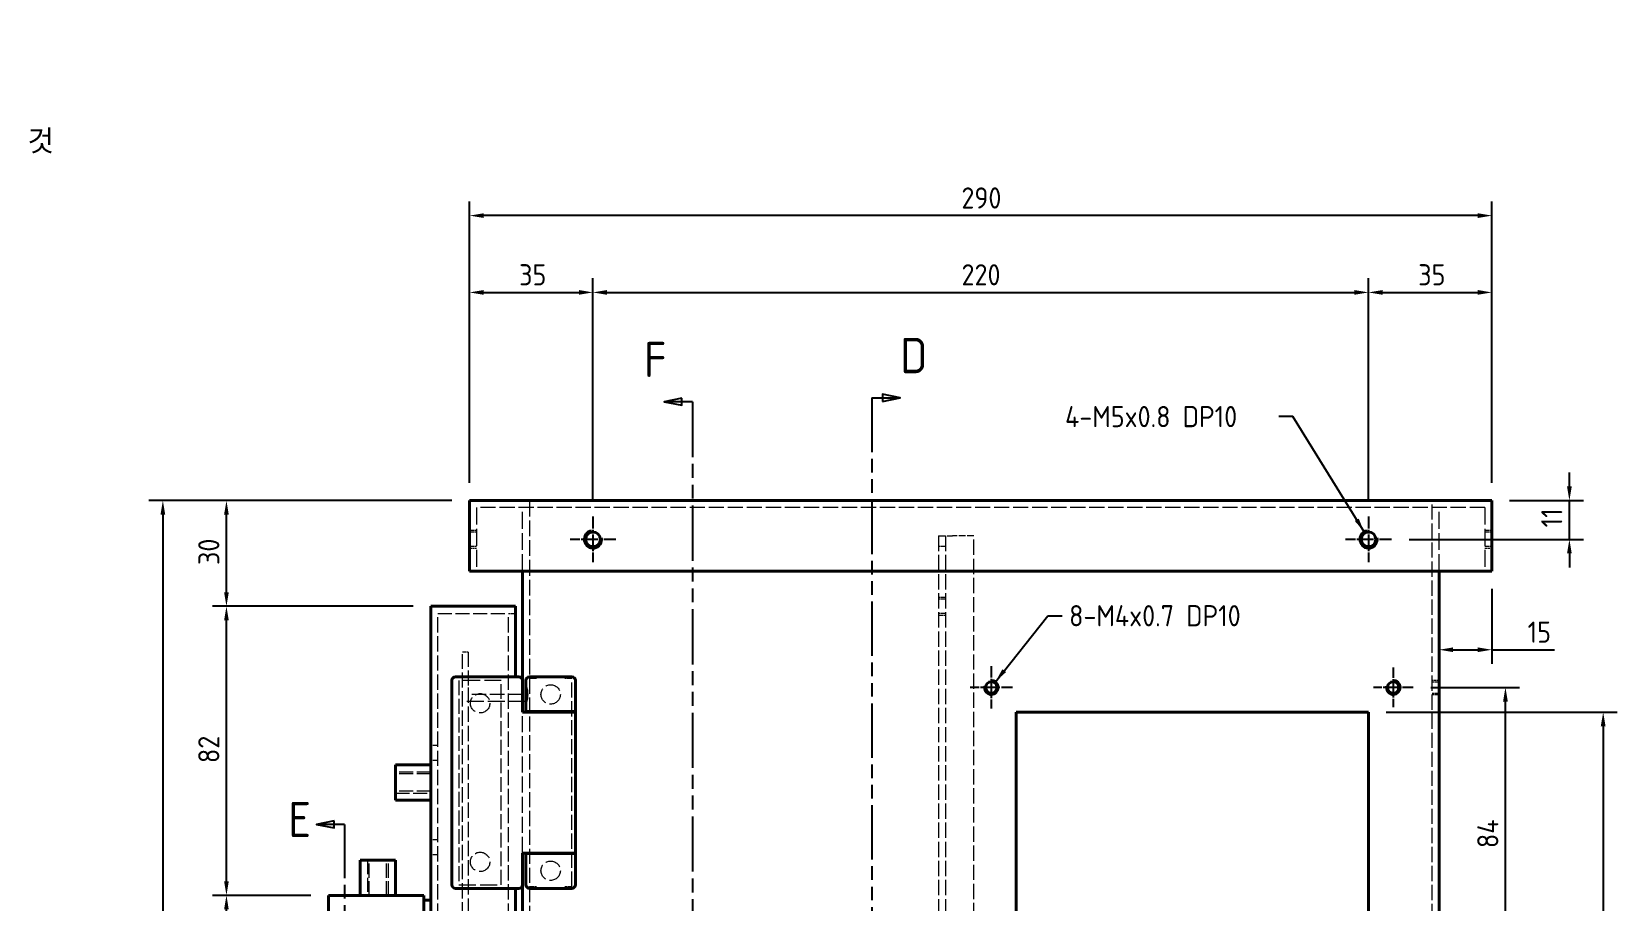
# Model space of a CAD drawing. Header units: millimetres. Extents: x 0 to 2378, y 0 to 1682.
# Drawn here: x 875.7 to 1325.5, y 415.4 to 662.1 of the extents above; entities that cross this region are included whole.
import ezdxf

# ---------------------------------------------------------------- set-up
doc = ezdxf.new("R2010")
doc.units = ezdxf.units.MM
doc.header["$LTSCALE"] = 2
for name, pattern in [('CHAIN', [0.3543, 0.2362, -0.0295, 0.0591, -0.0295]), ('DASHED', [0.2067, 0.1654, -0.0413]), ('DOUBLE_DASH_CHAIN', [1.2403, 0.6614, -0.0827, 0.1654, -0.0827, 0.1654, -0.0827])]:
    doc.linetypes.add(name, pattern=pattern)
for name, color, linetype, lineweight in [('가려진 것(ISO)', 2, 'DASHED', 18), ('가시적인 것(ISO)', 3, 'Continuous', 40), ('가시적인 좁은 것(ISO)', 3, 'Continuous', 35), ('기호(ISO)', 5, 'Continuous', 25), ('단면선(ISO)', 7, 'CHAIN', 25), ('중심 표식(ISO)', 1, 'Continuous', 25), ('치수(ISO)', 2, 'Continuous', 25)]:
    doc.layers.add(name, color=color, linetype=linetype, lineweight=lineweight)
doc.styles.add('부품번호텍스트_PSTEK_POSCO', font='isocp.shx')
doc.styles.add('치수 텍스트_PSTEK_POSCO', font='isocp.shx')
doc.dimstyles.new('치수_PSTEK_POSCO', dxfattribs={"dimscale": 2, "dimtxt": 3, "dimasz": 2, "dimexe": 2, "dimexo": 2.5, "dimgap": 1, "dimtad": 1, "dimrnd": 1e-08, "dimdsep": 46, "dimtxsty": '치수 텍스트_PSTEK_POSCO', "dimcen": 0.09, "dimdle": 10, "dimclrd": 7, "dimclre": 7, "dimclrt": 2, "dimadec": 1, "dimazin": 2, "dimtfac": 1, "dimtmove": 0, "dimatfit": 3, "dimfxl": 0, "dimtolj": 1, "dimlwd": -1, "dimlwe": -1, "dimarcsym": 0})
doc.dimstyles.new('치수_PSTEK_POSCO$7', dxfattribs={"dimscale": 2, "dimtxt": 3, "dimasz": 2, "dimexe": 2, "dimexo": 2.5, "dimgap": 1, "dimtad": 1, "dimrnd": 1e-08, "dimdsep": 46, "dimtxsty": '치수 텍스트_PSTEK_POSCO', "dimcen": 0.09, "dimdle": 10, "dimclrd": 7, "dimclre": 7, "dimclrt": 2, "dimadec": 1, "dimazin": 2, "dimtfac": 1, "dimtmove": 0, "dimatfit": 3, "dimfxl": 0, "dimtolj": 1, "dimlwd": -1, "dimlwe": -1, "dimarcsym": 0})

# ---------------------------------------------------------------- blocks, each defined once
blk = doc.blocks.new('2dTransSection3')
at = {"layer": '단면선(ISO)', "linetype": 'DOUBLE_DASH_CHAIN', "ltscale": 5.823417}
blk.add_line((557.01, 279.1), (557.01, 73.02), dxfattribs=at)
at = {"layer": '단면선(ISO)', "linetype": 'Continuous'}
for p, q in [((557.01, 279.1), (557.01, 275.25)), ((557.01, 279.1), (558.51, 279.1)), ((561.01, 279.1), (558.51, 279.6)), ((558.51, 279.6), (558.51, 278.6)), ((558.51, 279.1), (561.01, 279.1)), ((558.51, 278.6), (561.01, 279.1)), ((557.01, 76.86), (557.01, 73.02)), ((557.01, 73.02), (558.51, 73.02)), ((561.01, 73.02), (558.51, 73.52)), ((558.51, 73.52), (558.51, 72.52)), ((558.51, 73.02), (561.01, 73.02)), ((558.51, 72.52), (561.01, 73.02))]:
    blk.add_line(p, q, dxfattribs=at)
at = {"layer": '단면선(ISO)', "linetype": 'Continuous', "flags": 128}
for points in [[(558.51, 278.6), (561.01, 279.1), (558.51, 279.6), (558.51, 278.6)], [(558.51, 72.52), (561.01, 73.02), (558.51, 73.52), (558.51, 72.52)]]:
    blk.add_lwpolyline(points, dxfattribs=at)
at = {"layer": '단면선(ISO)'}
for points in [[(558.51, 278.6), (561.01, 279.1), (558.51, 279.6), (558.51, 278.6)], [(558.51, 72.52), (561.01, 73.02), (558.51, 73.52), (558.51, 72.52)]]:
    blk.add_solid(points, dxfattribs=at)
at = {"layer": '단면선(ISO)', "char_height": 5, "attachment_point": 7, "style": '부품번호텍스트_PSTEK_POSCO'}
for insert in [(561.03, 282.6), (561.03, 64.41)]:
    blk.add_mtext('D', dxfattribs=dict(at, insert=insert))
blk = doc.blocks.new('2dTransSection4')
at = {"layer": '단면선(ISO)', "linetype": 'Continuous'}
for p, q in [((480.73, 219.1), (478.23, 218.6)), ((480.73, 218.6), (478.23, 218.6)), ((478.23, 218.6), (480.73, 218.1)), ((480.73, 218.1), (480.73, 219.1)), ((482.23, 218.6), (480.73, 218.6)), ((482.23, 218.6), (482.23, 214.82)), ((482.23, 104.14), (482.23, 100.36)), ((480.73, 100.86), (478.23, 100.36)), ((480.73, 100.36), (478.23, 100.36)), ((478.23, 100.36), (480.73, 99.86)), ((480.73, 99.86), (480.73, 100.86)), ((482.23, 100.36), (480.73, 100.36))]:
    blk.add_line(p, q, dxfattribs=at)
at = {"layer": '단면선(ISO)', "linetype": 'DOUBLE_DASH_CHAIN', "ltscale": 5.768147}
blk.add_line((482.23, 218.6), (482.23, 100.36), dxfattribs=at)
at = {"layer": '단면선(ISO)', "linetype": 'Continuous', "flags": 128}
for points in [[(480.73, 219.1), (478.23, 218.6), (480.73, 218.1), (480.73, 219.1)], [(480.73, 100.86), (478.23, 100.36), (480.73, 99.86), (480.73, 100.86)]]:
    blk.add_lwpolyline(points, dxfattribs=at)
at = {"layer": '단면선(ISO)'}
for points in [[(480.73, 219.1), (478.23, 218.6), (480.73, 218.1), (480.73, 219.1)], [(480.73, 100.86), (478.23, 100.36), (480.73, 99.86), (480.73, 100.86)]]:
    blk.add_solid(points, dxfattribs=at)
at = {"layer": '단면선(ISO)', "char_height": 5, "attachment_point": 7, "style": '부품번호텍스트_PSTEK_POSCO'}
for insert in [(474.25, 216.78), (473.78, 97.4)]:
    blk.add_mtext('E', dxfattribs=dict(at, insert=insert))
blk = doc.blocks.new('2dTransSection5')
at = {"layer": '단면선(ISO)', "linetype": 'Continuous'}
for p, q in [((530.06, 279.04), (527.56, 278.54)), ((530.06, 278.04), (530.06, 279.04)), ((530.06, 278.54), (527.56, 278.54)), ((527.56, 278.54), (530.06, 278.04)), ((531.56, 278.54), (530.06, 278.54)), ((531.56, 278.54), (531.56, 274.57)), ((531.56, 80.1), (531.56, 76.12)), ((530.06, 76.62), (527.56, 76.12)), ((530.06, 75.62), (530.06, 76.62)), ((530.06, 76.12), (527.56, 76.12)), ((527.56, 76.12), (530.06, 75.62)), ((531.56, 76.12), (530.06, 76.12))]:
    blk.add_line(p, q, dxfattribs=at)
at = {"layer": '단면선(ISO)', "linetype": 'DOUBLE_DASH_CHAIN', "ltscale": 5.925975}
blk.add_line((531.56, 278.54), (531.56, 76.12), dxfattribs=at)
at = {"layer": '단면선(ISO)', "linetype": 'Continuous', "flags": 128}
for points in [[(530.06, 279.04), (527.56, 278.54), (530.06, 278.04), (530.06, 279.04)], [(530.06, 76.62), (527.56, 76.12), (530.06, 75.62), (530.06, 76.62)]]:
    blk.add_lwpolyline(points, dxfattribs=at)
at = {"layer": '단면선(ISO)'}
for points in [[(530.06, 279.04), (527.56, 278.54), (530.06, 278.04), (530.06, 279.04)], [(530.06, 76.62), (527.56, 76.12), (530.06, 75.62), (530.06, 76.62)]]:
    blk.add_solid(points, dxfattribs=at)
at = {"layer": '단면선(ISO)', "char_height": 5, "attachment_point": 7, "style": '부품번호텍스트_PSTEK_POSCO'}
for insert in [(524.69, 282.04), (524.69, 67.56)]:
    blk.add_mtext('F', dxfattribs=dict(at, insert=insert))
blk = doc.blocks.new('*D75')
at = {"layer": 'Defpoints', "color": 0, "transparency": 16777216}
for p in [(930.95, 417.06), (959.91, 417.06), (959.91, 219.06)]:
    blk.add_point(p, dxfattribs=at)
at = {"layer": '치수(ISO)', "color": 7, "transparency": 16777216}
for p, q in [((954.91, 417.06), (926.95, 417.06)), ((930.95, 223.06), (930.95, 413.06)), ((954.91, 219.06), (926.95, 219.06))]:
    blk.add_line(p, q, dxfattribs=at)
for points in [[(930.28, 413.06), (931.61, 413.06), (930.95, 417.06)], [(930.28, 223.06), (931.61, 223.06), (930.95, 219.06)]]:
    blk.add_solid(points, dxfattribs=at)
at = {"layer": '치수(ISO)', "color": 2, "transparency": 16777216, "insert": (925.95, 313.27), "char_height": 6, "attachment_point": 4, "rotation": 90, "style": '치수 텍스트_PSTEK_POSCO'}
blk.add_mtext('\\A1;198', dxfattribs=at)
blk = doc.blocks.new('*D76')
at = {"layer": 'Defpoints', "color": 0, "transparency": 16777216}
for p in [(930.95, 499.06), (988.91, 499.06), (959.91, 417.06)]:
    blk.add_point(p, dxfattribs=at)
at = {"layer": '치수(ISO)', "color": 7, "transparency": 16777216}
for p, q in [((983.91, 499.06), (926.95, 499.06)), ((930.95, 421.06), (930.95, 495.06)), ((954.91, 417.06), (926.95, 417.06))]:
    blk.add_line(p, q, dxfattribs=at)
for points in [[(930.28, 495.06), (931.61, 495.06), (930.95, 499.06)], [(930.28, 421.06), (931.61, 421.06), (930.95, 417.06)]]:
    blk.add_solid(points, dxfattribs=at)
at = {"layer": '치수(ISO)', "color": 2, "transparency": 16777216, "insert": (925.95, 454.6), "char_height": 6, "attachment_point": 4, "rotation": 90, "style": '치수 텍스트_PSTEK_POSCO'}
blk.add_mtext('\\A1;82', dxfattribs=at)
blk = doc.blocks.new('*D77')
at = {"layer": 'Defpoints', "color": 0, "transparency": 16777216}
for p in [(930.95, 529.06), (999.91, 529.06), (988.91, 499.06)]:
    blk.add_point(p, dxfattribs=at)
at = {"layer": '치수(ISO)', "color": 7, "transparency": 16777216}
for p, q in [((994.91, 529.06), (926.95, 529.06)), ((930.95, 503.06), (930.95, 525.06)), ((983.91, 499.06), (926.95, 499.06))]:
    blk.add_line(p, q, dxfattribs=at)
for points in [[(930.28, 525.06), (931.61, 525.06), (930.95, 529.06)], [(930.28, 503.06), (931.61, 503.06), (930.95, 499.06)]]:
    blk.add_solid(points, dxfattribs=at)
at = {"layer": '치수(ISO)', "color": 2, "transparency": 16777216, "insert": (925.95, 510.78), "char_height": 6, "attachment_point": 4, "rotation": 90, "style": '치수 텍스트_PSTEK_POSCO'}
blk.add_mtext('\\A1;30', dxfattribs=at)
blk = doc.blocks.new('*D142')
at = {"layer": 'Defpoints', "color": 0, "transparency": 16777216}
for p in [(1034.91, 588.11), (999.91, 529.06), (1034.91, 524.56)]:
    blk.add_point(p, dxfattribs=at)
at = {"layer": '치수(ISO)', "color": 7, "transparency": 16777216}
for p, q in [((999.91, 534.06), (999.91, 592.11)), ((1034.91, 529.56), (1034.91, 592.11)), ((1003.91, 588.11), (1030.91, 588.11))]:
    blk.add_line(p, q, dxfattribs=at)
for points in [[(1003.91, 588.78), (1003.91, 587.44), (999.91, 588.11)], [(1030.91, 588.78), (1030.91, 587.44), (1034.91, 588.11)]]:
    blk.add_solid(points, dxfattribs=at)
at = {"layer": '치수(ISO)', "color": 2, "transparency": 16777216, "insert": (1013.97, 593.11), "char_height": 6, "attachment_point": 4, "style": '치수 텍스트_PSTEK_POSCO'}
blk.add_mtext('\\A1;35', dxfattribs=at)
blk = doc.blocks.new('*D143')
at = {"layer": 'Defpoints', "color": 0, "transparency": 16777216}
for p in [(1254.91, 588.11), (1034.91, 524.56), (1254.91, 524.56)]:
    blk.add_point(p, dxfattribs=at)
at = {"layer": '치수(ISO)', "color": 7, "transparency": 16777216}
for p, q in [((1034.91, 529.56), (1034.91, 592.11)), ((1254.91, 529.56), (1254.91, 592.11)), ((1038.91, 588.11), (1250.91, 588.11))]:
    blk.add_line(p, q, dxfattribs=at)
for points in [[(1038.91, 588.78), (1038.91, 587.44), (1034.91, 588.11)], [(1250.91, 588.78), (1250.91, 587.44), (1254.91, 588.11)]]:
    blk.add_solid(points, dxfattribs=at)
at = {"layer": '치수(ISO)', "color": 2, "transparency": 16777216, "insert": (1139.46, 593.11), "char_height": 6, "attachment_point": 4, "style": '치수 텍스트_PSTEK_POSCO'}
blk.add_mtext('\\A1;220', dxfattribs=at)
blk = doc.blocks.new('*D144')
at = {"layer": 'Defpoints', "color": 0, "transparency": 16777216}
for p in [(1289.91, 588.11), (1289.91, 529.06), (1254.91, 524.56)]:
    blk.add_point(p, dxfattribs=at)
at = {"layer": '치수(ISO)', "color": 7, "transparency": 16777216}
for p, q in [((1254.91, 529.56), (1254.91, 592.11)), ((1289.91, 534.06), (1289.91, 592.11)), ((1258.91, 588.11), (1285.91, 588.11))]:
    blk.add_line(p, q, dxfattribs=at)
for points in [[(1258.91, 588.78), (1258.91, 587.44), (1254.91, 588.11)], [(1285.91, 588.78), (1285.91, 587.44), (1289.91, 588.11)]]:
    blk.add_solid(points, dxfattribs=at)
at = {"layer": '치수(ISO)', "color": 2, "transparency": 16777216, "insert": (1269.01, 593.11), "char_height": 6, "attachment_point": 4, "style": '치수 텍스트_PSTEK_POSCO'}
blk.add_mtext('\\A1;35', dxfattribs=at)
blk = doc.blocks.new('*D145')
at = {"layer": 'Defpoints', "color": 0, "transparency": 16777216}
for p in [(1289.91, 529.06), (1311.88, 529.06), (1261.41, 518.06)]:
    blk.add_point(p, dxfattribs=at)
at = {"layer": '치수(ISO)', "color": 7, "transparency": 16777216}
for p, q in [((1311.88, 533.06), (1311.88, 537.06)), ((1294.91, 529.06), (1315.88, 529.06)), ((1311.88, 518.06), (1311.88, 529.06)), ((1266.41, 518.06), (1315.88, 518.06)), ((1311.88, 514.06), (1311.88, 510.06))]:
    blk.add_line(p, q, dxfattribs=at)
for points in [[(1311.21, 533.06), (1312.55, 533.06), (1311.88, 529.06)], [(1311.21, 514.06), (1312.55, 514.06), (1311.88, 518.06)]]:
    blk.add_solid(points, dxfattribs=at)
at = {"layer": '치수(ISO)', "color": 2, "transparency": 16777216, "insert": (1306.88, 521.46), "char_height": 6, "attachment_point": 4, "rotation": 90, "style": '치수 텍스트_PSTEK_POSCO'}
blk.add_mtext('\\A1;11', dxfattribs=at)
blk = doc.blocks.new('*D155')
at = {"layer": 'Defpoints', "color": 0, "transparency": 16777216}
for p in [(999.91, 529.06), (912.91, 176.06), (982.21, 176.06)]:
    blk.add_point(p, dxfattribs=at)
at = {"layer": '치수(ISO)', "color": 7, "transparency": 16777216}
for p, q in [((994.91, 529.06), (908.91, 529.06)), ((912.91, 525.06), (912.91, 180.06)), ((977.21, 176.06), (908.91, 176.06))]:
    blk.add_line(p, q, dxfattribs=at)
for points in [[(912.24, 525.06), (913.58, 525.06), (912.91, 529.06)], [(912.24, 180.06), (913.58, 180.06), (912.91, 176.06)]]:
    blk.add_solid(points, dxfattribs=at)
at = {"layer": '치수(ISO)', "color": 2, "transparency": 16777216, "insert": (907.91, 347.03), "char_height": 6, "attachment_point": 4, "rotation": 90, "style": '치수 텍스트_PSTEK_POSCO'}
blk.add_mtext('\\A1;353', dxfattribs=at)
blk = doc.blocks.new('*D156')
at = {"layer": 'Defpoints', "color": 0, "transparency": 16777216}
for p in [(999.91, 609.9), (999.91, 529.06), (1289.91, 529.06)]:
    blk.add_point(p, dxfattribs=at)
at = {"layer": '치수(ISO)', "color": 7, "transparency": 16777216}
for p, q in [((999.91, 534.06), (999.91, 613.9)), ((1289.91, 534.06), (1289.91, 613.9)), ((1285.91, 609.9), (1003.91, 609.9))]:
    blk.add_line(p, q, dxfattribs=at)
for points in [[(1003.91, 610.56), (1003.91, 609.23), (999.91, 609.9)], [(1285.91, 610.56), (1285.91, 609.23), (1289.91, 609.9)]]:
    blk.add_solid(points, dxfattribs=at)
at = {"layer": '치수(ISO)', "color": 2, "transparency": 16777216, "insert": (1139.43, 614.9), "char_height": 6, "attachment_point": 4, "style": '치수 텍스트_PSTEK_POSCO'}
blk.add_mtext('\\A1;290', dxfattribs=at)
blk = doc.blocks.new('*D162')
at = {"layer": 'Defpoints', "color": 0, "transparency": 16777216}
for p in [(1289.91, 509.06), (1274.91, 486.74), (1289.91, 486.74)]:
    blk.add_point(p, dxfattribs=at)
at = {"layer": '치수(ISO)', "color": 7, "transparency": 16777216}
for p, q in [((1289.91, 504.06), (1289.91, 482.74)), ((1278.91, 486.74), (1285.91, 486.74)), ((1289.91, 486.74), (1307.69, 486.74))]:
    blk.add_line(p, q, dxfattribs=at)
for points in [[(1278.91, 487.41), (1278.91, 486.08), (1274.91, 486.74)], [(1285.91, 487.41), (1285.91, 486.08), (1289.91, 486.74)]]:
    blk.add_solid(points, dxfattribs=at)
at = {"layer": '치수(ISO)', "color": 2, "transparency": 16777216, "insert": (1300.04, 491.74), "char_height": 6, "attachment_point": 4, "style": '치수 텍스트_PSTEK_POSCO'}
blk.add_mtext('\\A1;15', dxfattribs=at)
blk = doc.blocks.new('*D171')
at = {"layer": 'Defpoints', "color": 0, "transparency": 16777216}
for p in [(1267.54, 476.06), (1293.74, 476.06), (1267.54, 392.06)]:
    blk.add_point(p, dxfattribs=at)
at = {"layer": '치수(ISO)', "color": 7, "transparency": 16777216}
for p, q in [((1272.54, 476.06), (1297.74, 476.06)), ((1293.74, 396.06), (1293.74, 472.06)), ((1272.54, 392.06), (1297.74, 392.06))]:
    blk.add_line(p, q, dxfattribs=at)
for points in [[(1293.08, 472.06), (1294.41, 472.06), (1293.74, 476.06)], [(1293.08, 396.06), (1294.41, 396.06), (1293.74, 392.06)]]:
    blk.add_solid(points, dxfattribs=at)
at = {"layer": '치수(ISO)', "color": 2, "transparency": 16777216, "insert": (1288.74, 430.48), "char_height": 6, "attachment_point": 4, "rotation": 90, "style": '치수 텍스트_PSTEK_POSCO'}
blk.add_mtext('\\A1;84', dxfattribs=at)
blk = doc.blocks.new('*D173')
at = {"layer": 'Defpoints', "color": 0, "transparency": 16777216}
for p in [(1254.91, 469.06), (1254.91, 231.06), (1321.47, 231.06)]:
    blk.add_point(p, dxfattribs=at)
at = {"layer": '치수(ISO)', "color": 7, "transparency": 16777216}
for p, q in [((1259.91, 469.06), (1325.47, 469.06)), ((1321.47, 465.06), (1321.47, 235.06)), ((1259.91, 231.06), (1325.47, 231.06))]:
    blk.add_line(p, q, dxfattribs=at)
for points in [[(1320.8, 465.06), (1322.14, 465.06), (1321.47, 469.06)], [(1320.8, 235.06), (1322.14, 235.06), (1321.47, 231.06)]]:
    blk.add_solid(points, dxfattribs=at)
at = {"layer": '치수(ISO)', "color": 2, "transparency": 16777216, "insert": (1316.47, 344.58), "char_height": 6, "attachment_point": 4, "rotation": 90, "style": '치수 텍스트_PSTEK_POSCO'}
blk.add_mtext('\\A1;238', dxfattribs=at)

msp = doc.modelspace()

# ---------------------------------------------------------------- linework, layer by layer
at = {"layer": '가려진 것(ISO)', "ltscale": 13.053281}
msp.add_line((1287.9148, 527.0589), (1001.9148, 527.0589), dxfattribs=at)
at = {"layer": '가려진 것(ISO)', "ltscale": 14.513788}
for p, q in [((1001.9148, 527.0589), (1001.9148, 509.0589)), ((1014.9148, 509.0589), (1014.9148, 527.0589)), ((1274.9148, 509.0589), (1274.9148, 527.0589)), ((1287.9148, 527.0589), (1287.9148, 509.0589)), ((1008.9148, 478.0589), (996.9148, 478.0589)), ((1015.9148, 472.0589), (997.9148, 472.0589)), ((996.9148, 420.0589), (1008.9148, 420.0589))]:
    msp.add_line(p, q, dxfattribs=at)
at = {"layer": '가려진 것(ISO)', "ltscale": 13.57308}
msp.add_line((1016.9148, 529.0589), (1016.9148, 478.5589), dxfattribs=at)
at = {"layer": '가려진 것(ISO)', "ltscale": 13.05473}
msp.add_line((1272.9148, 189.0589), (1272.9148, 529.0589), dxfattribs=at)
at = {"layer": '가려진 것(ISO)', "ltscale": 1.904597}
for p, q in [((1001.9148, 520.5589), (999.9148, 520.5589)), ((1001.9148, 520.1259), (999.9148, 520.1259)), ((1289.9148, 520.5589), (1287.9148, 520.5589)), ((1289.9148, 520.1259), (1287.9148, 520.1259)), ((1001.9148, 515.9919), (999.9148, 515.9919)), ((999.9148, 515.5589), (1001.9148, 515.5589)), ((1134.9148, 516.0589), (1132.9148, 516.0589)), ((1289.9148, 515.9919), (1287.9148, 515.9919)), ((1287.9148, 515.5589), (1289.9148, 515.5589)), ((1134.9148, 501.5589), (1132.9148, 501.5589)), ((1134.9148, 501.1259), (1132.9148, 501.1259)), ((1010.9148, 497.0589), (1012.9148, 497.0589)), ((1134.9148, 496.9919), (1132.9148, 496.9919)), ((1132.9148, 496.5589), (1134.9148, 496.5589)), ((1018.9148, 478.5589), (1016.9148, 478.5589)), ((1028.9148, 478.5589), (1026.9148, 478.5589)), ((1274.9148, 478.0589), (1272.9148, 478.0589)), ((1272.9148, 477.6799), (1274.9148, 477.6799)), ((1272.9148, 474.4379), (1274.9148, 474.4379)), ((1272.9148, 474.0589), (1274.9148, 474.0589)), ((1274.9148, 469.0589), (1272.9148, 469.0589)), ((990.9148, 459.5589), (988.9148, 459.5589)), ((990.9148, 455.3089), (988.9148, 455.3089)), ((990.9148, 432.8089), (988.9148, 432.8089)), ((990.9148, 428.5589), (988.9148, 428.5589)), ((1016.9148, 419.5589), (1018.9148, 419.5589)), ((1026.9148, 419.5589), (1028.9148, 419.5589))]:
    msp.add_line(p, q, dxfattribs=at)
at = {"layer": '가려진 것(ISO)', "ltscale": 13.119808}
for p, q in [((1132.9148, 519.0589), (1132.9148, 199.0589)), ((1134.9148, 519.0589), (1134.9148, 199.0589)), ((1142.9148, 199.0589), (1142.9148, 519.0589))]:
    msp.add_line(p, q, dxfattribs=at)
at = {"layer": '가려진 것(ISO)', "ltscale": 5.983681}
msp.add_line((1132.9148, 519.0589), (1136.9148, 519.0589), dxfattribs=at)
at = {"layer": '가려진 것(ISO)', "ltscale": 5.71399}
msp.add_line((1142.9148, 519.0589), (1136.9148, 519.0589), dxfattribs=at)
at = {"layer": '가려진 것(ISO)', "ltscale": 12.094824}
for p, q in [((990.9148, 497.0589), (1010.9148, 497.0589)), ((988.9148, 452.0589), (978.9148, 452.0589)), ((988.9148, 451.5174), (978.9148, 451.5174)), ((988.9148, 446.6004), (978.9148, 446.6004)), ((978.9148, 446.0589), (988.9148, 446.0589)), ((970.9148, 427.0589), (970.9148, 417.0589)), ((971.4563, 417.0589), (971.4563, 427.0589)), ((976.3733, 417.0589), (976.3733, 427.0589)), ((976.9148, 417.0589), (976.9148, 427.0589))]:
    msp.add_line(p, q, dxfattribs=at)
at = {"layer": '가려진 것(ISO)', "ltscale": 13.090868}
for p, q in [((990.9148, 221.0589), (990.9148, 497.0589)), ((1010.9148, 221.0589), (1010.9148, 497.0589))]:
    msp.add_line(p, q, dxfattribs=at)
at = {"layer": '가려진 것(ISO)', "ltscale": 1.523657}
msp.add_line((999.5148, 486.0589), (997.9148, 486.0589), dxfattribs=at)
at = {"layer": '가려진 것(ISO)', "ltscale": 12.665669}
for p, q in [((997.9148, 476.0589), (997.9148, 486.0589)), ((999.5148, 486.0589), (999.5148, 476.0589))]:
    msp.add_line(p, q, dxfattribs=at)
at = {"layer": '가려진 것(ISO)', "ltscale": 12.754541}
for p, q in [((996.9148, 478.0589), (996.9148, 420.0589)), ((1008.9148, 420.0589), (1008.9148, 478.0589))]:
    msp.add_line(p, q, dxfattribs=at)
at = {"layer": '가려진 것(ISO)', "ltscale": 12.974447}
for p, q in [((1016.9148, 478.5589), (1016.9148, 419.5589)), ((1028.9148, 419.5589), (1028.9148, 478.5589))]:
    msp.add_line(p, q, dxfattribs=at)
at = {"layer": '가려진 것(ISO)', "ltscale": 13.163669}
for p, q in [((997.9148, 242.0589), (997.9148, 476.0589)), ((999.5148, 476.0589), (999.5148, 242.0589))]:
    msp.add_line(p, q, dxfattribs=at)
at = {"layer": '가려진 것(ISO)', "ltscale": 12.417352}
msp.add_line((1014.9148, 474.0589), (999.5148, 474.0589), dxfattribs=at)
at = {"layer": '가려진 것(ISO)', "ltscale": 13.822656}
msp.add_line((1014.9148, 429.0589), (1014.9148, 469.0589), dxfattribs=at)
at = {"layer": '가려진 것(ISO)', "ltscale": 13.304306}
msp.add_line((1016.9148, 419.5589), (1016.9148, 298.5589), dxfattribs=at)
at = {"layer": '가려진 것(ISO)', "ltscale": 13.932237}
for centre in [(1022.9148, 474.0589), (1002.9148, 471.5589), (1002.9148, 426.5589), (1022.9148, 424.0589)]:
    msp.add_circle(centre, 2.75, dxfattribs=at)
at = {"layer": '가시적인 것(ISO)'}
for p, q in [((1289.9148, 529.0589), (999.9148, 529.0589)), ((999.9148, 529.0589), (999.9148, 509.0589)), ((1289.9148, 529.0589), (1289.9148, 509.0589)), ((1289.9148, 509.0589), (999.9148, 509.0589)), ((1014.9148, 478.0589), (1014.9148, 509.0589)), ((1274.9148, 191.0589), (1274.9148, 509.0589)), ((988.9148, 219.0589), (988.9148, 499.0589)), ((988.9148, 499.0589), (1012.9148, 499.0589)), ((1012.9148, 479.0589), (1012.9148, 499.0589)), ((994.9148, 478.0589), (994.9148, 420.0589)), ((995.9148, 479.0589), (1001.9148, 479.0589)), ((1013.9148, 479.0589), (1001.9148, 479.0589)), ((1014.9148, 469.0589), (1014.9148, 478.0589)), ((1015.9148, 476.0589), (1015.9148, 478.0589)), ((1029.9148, 478.0589), (1029.9148, 469.2089)), ((1015.9148, 472.0589), (1015.9148, 476.0589)), ((1022.9148, 469.0589), (1014.9148, 469.0589)), ((1015.9148, 469.2089), (1015.9148, 472.0589)), ((1029.9148, 469.2089), (1015.9148, 469.2089)), ((1015.9148, 469.0589), (1015.9148, 469.2089)), ((1022.9148, 469.0589), (1029.9148, 469.0589)), ((1029.9148, 469.2089), (1029.9148, 469.0589)), ((1029.9148, 469.0589), (1029.9148, 429.0589)), ((1154.9148, 469.0589), (1254.9148, 469.0589)), ((1154.9148, 231.0589), (1154.9148, 469.0589)), ((1254.9148, 469.0589), (1254.9148, 231.0589)), ((978.9148, 454.0589), (978.9148, 444.0589)), ((988.9148, 454.0589), (978.9148, 454.0589)), ((988.9148, 444.0589), (978.9148, 444.0589)), ((1014.9148, 420.0589), (1014.9148, 429.0589)), ((1014.9148, 429.0589), (1022.9148, 429.0589)), ((1015.9148, 428.9089), (1015.9148, 429.0589)), ((1015.9148, 428.9089), (1029.9148, 428.9089)), ((1015.9148, 420.0589), (1015.9148, 428.9089)), ((1029.9148, 429.0589), (1022.9148, 429.0589)), ((1029.9148, 429.0589), (1029.9148, 428.9089)), ((1029.9148, 428.9089), (1029.9148, 420.0589)), ((978.9148, 427.0589), (968.9148, 427.0589)), ((968.9148, 417.0589), (968.9148, 427.0589)), ((978.9148, 417.0589), (978.9148, 427.0589)), ((1001.9148, 419.0589), (995.9148, 419.0589)), ((1001.9148, 419.0589), (1013.9148, 419.0589)), ((1012.9148, 299.0589), (1012.9148, 419.0589)), ((1014.9148, 298.0589), (1014.9148, 420.0589)), ((986.9148, 417.0589), (959.9148, 417.0589)), ((959.9148, 219.0589), (959.9148, 417.0589)), ((986.9148, 401.0589), (986.9148, 417.0589)), ((986.9148, 415.7099), (988.9148, 415.7099))]:
    msp.add_line(p, q, dxfattribs=at)
for centre, radius in [((1034.9148, 518.0589), 2.067), ((1254.9148, 518.0589), 2.067), ((1147.9148, 476.0589), 1.621), ((1261.9148, 476.0589), 1.621)]:
    msp.add_circle(centre, radius, dxfattribs=at)
for centre, start, end in [((995.9148, 478.0589), 90, 180), ((1013.9148, 478.0589), 0, 90), ((1016.9148, 478.0589), 90, 180), ((1028.9148, 478.0589), 0, 90), ((995.9148, 420.0589), 180, 270), ((1013.9148, 420.0589), 270, 0), ((1016.9148, 420.0589), 180, 270), ((1028.9148, 420.0589), 270, 0)]:
    msp.add_arc(centre, 1, start, end, dxfattribs=at)
for points, knots in [([(1016.9148, 479.0589), (1016.9265, 479.0589), (1016.9442, 479.0589), (1017.0028, 479.0589), (1017.0067, 479.0589), (1017.0105, 479.0589), (1017.0149, 479.0589), (1017.0768, 479.0589), (1017.1665, 479.0589), (1017.284, 479.0589), (1017.3008, 479.0589), (1017.3174, 479.0589), (1017.336, 479.0589), (1017.4479, 479.0589), (1017.5802, 479.0589), (1017.7331, 479.0589), (1017.784, 479.0589), (1017.8362, 479.0589), (1017.8928, 479.0589), (1018.1192, 479.0589), (1018.3795, 479.0589), (1018.6721, 479.0589), (1018.9282, 479.0589), (1019.205, 479.0589), (1019.5027, 479.0589), (1019.5452, 479.0589), (1019.5891, 479.0589), (1019.6315, 479.0589), (1019.9282, 479.0589), (1020.2396, 479.0589), (1020.5656, 479.0589), (1020.6121, 479.0589), (1020.661, 479.0589), (1020.7062, 479.0589), (1021.0451, 479.0589), (1021.3935, 479.0589), (1021.7513, 479.0589), (1021.7751, 479.0589), (1021.8004, 479.0589), (1021.823, 479.0589), (1022.1835, 479.0589), (1022.5481, 479.0589), (1022.9148, 479.0589), (1023.2585, 479.0589), (1023.5998, 479.0589), (1023.9388, 479.0589), (1023.9614, 479.0589), (1023.9826, 479.0589), (1024.0065, 479.0589), (1024.3411, 479.0589), (1024.6679, 479.0589), (1024.987, 479.0589), (1025.0326, 479.0589), (1025.0762, 479.0589), (1025.1233, 479.0589), (1025.4059, 479.0589), (1025.678, 479.0589), (1025.9397, 479.0589), (1026.027, 479.0589), (1026.1114, 479.0589), (1026.198, 479.0589), (1026.5444, 479.0589), (1026.8648, 479.0589), (1027.1574, 479.0589), (1027.4135, 479.0589), (1027.6444, 479.0589), (1027.8501, 479.0589), (1027.8795, 479.0589), (1027.909, 479.0589), (1027.9367, 479.0589), (1028.1308, 479.0589), (1028.2971, 479.0589), (1028.4358, 479.0589), (1028.4556, 479.0589), (1028.4756, 479.0589), (1028.4935, 479.0589), (1028.6277, 479.0589), (1028.7302, 479.0589), (1028.8009, 479.0589), (1028.8056, 479.0589), (1028.8104, 479.0589), (1028.8146, 479.0589), (1028.8813, 479.0589), (1028.9014, 479.0589), (1028.9148, 479.0589)], [0, 0, 0, 0, 0.05859375, 0.05859375, 0.05859375, 0.0625, 0.0625, 0.0625, 0.1171875, 0.1171875, 0.1171875, 0.125, 0.125, 0.125, 0.171875, 0.171875, 0.171875, 0.1875, 0.1875, 0.1875, 0.25, 0.25, 0.25, 0.3046875, 0.3046875, 0.3046875, 0.3125, 0.3125, 0.3125, 0.3671875, 0.3671875, 0.3671875, 0.375, 0.375, 0.375, 0.43359375, 0.43359375, 0.43359375, 0.4375, 0.4375, 0.4375, 0.5, 0.5, 0.5, 0.55859375, 0.55859375, 0.55859375, 0.5625, 0.5625, 0.5625, 0.6171875, 0.6171875, 0.6171875, 0.625, 0.625, 0.625, 0.671875, 0.671875, 0.671875, 0.6875, 0.6875, 0.6875, 0.75, 0.75, 0.75, 0.8046875, 0.8046875, 0.8046875, 0.8125, 0.8125, 0.8125, 0.8671875, 0.8671875, 0.8671875, 0.875, 0.875, 0.875, 0.93359375, 0.93359375, 0.93359375, 0.9375, 0.9375, 0.9375, 1, 1, 1, 1]), ([(1015.9148, 476.0589), (1015.9208, 476.0386), (1015.9298, 476.0082), (1015.9841, 475.8036), (1016.0226, 475.6499), (1016.0956, 475.2964), (1016.1348, 475.0724), (1016.1908, 474.5801), (1016.2066, 474.3116), (1016.2066, 473.8063), (1016.1908, 473.5378), (1016.1348, 473.0455), (1016.0956, 472.8215), (1016.0226, 472.468), (1015.9841, 472.3143), (1015.9298, 472.1097), (1015.9208, 472.0792), (1015.9148, 472.0589)], [-0.909540528, -0.909540528, -0.909540528, -0.909540528, -0.833754696, -0.833754696, -0.757968865, -0.757968865, -0.682164608, -0.682164608, -0.606360352, -0.606360352, -0.530556096, -0.530556096, -0.454751839, -0.454751839, -0.378966008, -0.378966008, -0.303180176, -0.303180176, -0.303180176, -0.303180176]), ([(1022.9148, 419.0589), (1022.571, 419.0589), (1022.2297, 419.0589), (1021.8907, 419.0589), (1021.8681, 419.0589), (1021.8469, 419.0589), (1021.823, 419.0589), (1021.4884, 419.0589), (1021.1616, 419.0589), (1020.8425, 419.0589), (1020.7969, 419.0589), (1020.7533, 419.0589), (1020.7062, 419.0589), (1020.4236, 419.0589), (1020.1515, 419.0589), (1019.8898, 419.0589), (1019.8025, 419.0589), (1019.7181, 419.0589), (1019.6315, 419.0589), (1019.2851, 419.0589), (1018.9648, 419.0589), (1018.6721, 419.0589), (1018.416, 419.0589), (1018.1851, 419.0589), (1017.9794, 419.0589), (1017.95, 419.0589), (1017.9205, 419.0589), (1017.8928, 419.0589), (1017.6988, 419.0589), (1017.5324, 419.0589), (1017.3938, 419.0589), (1017.3739, 419.0589), (1017.3539, 419.0589), (1017.336, 419.0589), (1017.2018, 419.0589), (1017.0994, 419.0589), (1017.0286, 419.0589), (1017.0239, 419.0589), (1017.0191, 419.0589), (1017.0149, 419.0589), (1016.9482, 419.0589), (1016.9281, 419.0589), (1016.9148, 419.0589)], [0.5, 0.5, 0.5, 0.5, 0.55859375, 0.55859375, 0.55859375, 0.5625, 0.5625, 0.5625, 0.6171875, 0.6171875, 0.6171875, 0.625, 0.625, 0.625, 0.671875, 0.671875, 0.671875, 0.6875, 0.6875, 0.6875, 0.75, 0.75, 0.75, 0.8046875, 0.8046875, 0.8046875, 0.8125, 0.8125, 0.8125, 0.8671875, 0.8671875, 0.8671875, 0.875, 0.875, 0.875, 0.93359375, 0.93359375, 0.93359375, 0.9375, 0.9375, 0.9375, 1, 1, 1, 1]), ([(1028.9148, 419.0589), (1028.903, 419.0589), (1028.8853, 419.0589), (1028.8267, 419.0589), (1028.8228, 419.0589), (1028.819, 419.0589), (1028.8146, 419.0589), (1028.7527, 419.0589), (1028.663, 419.0589), (1028.5455, 419.0589), (1028.5288, 419.0589), (1028.5121, 419.0589), (1028.4935, 419.0589), (1028.3817, 419.0589), (1028.2493, 419.0589), (1028.0964, 419.0589), (1028.0455, 419.0589), (1027.9933, 419.0589), (1027.9367, 419.0589), (1027.7103, 419.0589), (1027.45, 419.0589), (1027.1574, 419.0589), (1026.9014, 419.0589), (1026.6245, 419.0589), (1026.3269, 419.0589), (1026.2843, 419.0589), (1026.2404, 419.0589), (1026.198, 419.0589), (1025.9013, 419.0589), (1025.5899, 419.0589), (1025.2639, 419.0589), (1025.2174, 419.0589), (1025.1685, 419.0589), (1025.1233, 419.0589), (1024.7844, 419.0589), (1024.436, 419.0589), (1024.0782, 419.0589), (1024.0544, 419.0589), (1024.0291, 419.0589), (1024.0065, 419.0589), (1023.646, 419.0589), (1023.2814, 419.0589), (1022.9148, 419.0589)], [0, 0, 0, 0, 0.05859375, 0.05859375, 0.05859375, 0.0625, 0.0625, 0.0625, 0.1171875, 0.1171875, 0.1171875, 0.125, 0.125, 0.125, 0.171875, 0.171875, 0.171875, 0.1875, 0.1875, 0.1875, 0.25, 0.25, 0.25, 0.3046875, 0.3046875, 0.3046875, 0.3125, 0.3125, 0.3125, 0.3671875, 0.3671875, 0.3671875, 0.375, 0.375, 0.375, 0.43359375, 0.43359375, 0.43359375, 0.4375, 0.4375, 0.4375, 0.5, 0.5, 0.5, 0.5])]:
    msp.add_open_spline(points, degree=3, knots=knots, dxfattribs=at)
at = {"layer": '가시적인 좁은 것(ISO)'}
for centre, radius, start, end in [((1034.9148, 518.0589), 2.5, 100, 10), ((1254.9148, 518.0589), 2.5, 100, 10), ((1147.9148, 476.0589), 2, 170, 80), ((1261.9148, 476.0589), 2, 170, 80)]:
    msp.add_arc(centre, radius, start, end, dxfattribs=at)
at = {"layer": '중심 표식(ISO)', "linetype": 'CHAIN', "ltscale": 7.222748}
for p, q in [((1034.9148, 524.5589), (1034.9148, 511.5589)), ((1254.9148, 524.5589), (1254.9148, 511.5589)), ((1041.4148, 518.0589), (1028.4148, 518.0589)), ((1261.4148, 518.0589), (1248.4148, 518.0589))]:
    msp.add_line(p, q, dxfattribs=at)
at = {"layer": '중심 표식(ISO)', "linetype": 'CHAIN', "ltscale": 6.667144}
for p, q in [((1147.9148, 482.0589), (1147.9148, 470.0589)), ((1153.9148, 476.0589), (1141.9148, 476.0589))]:
    msp.add_line(p, q, dxfattribs=at)
at = {"layer": '중심 표식(ISO)', "linetype": 'CHAIN', "ltscale": 6.245997}
for p, q in [((1261.9148, 481.6799), (1261.9148, 470.4379)), ((1267.5358, 476.0589), (1256.2938, 476.0589))]:
    msp.add_line(p, q, dxfattribs=at)

# ---------------------------------------------------------------- block references
at = {"layer": '단면선(ISO)', "xscale": 2, "yscale": 2, "zscale": 2}
for name in ['2dTransSection5', '2dTransSection3', '2dTransSection4']:
    msp.add_blockref(name, (0, 0), dxfattribs=at)

# ---------------------------------------------------------------- texts
at = {"layer": '기호(ISO)', "color": 2, "insert": (811.5186, 630.8316), "char_height": 6, "width": 82.090588, "attachment_point": 4, "style": '치수 텍스트_PSTEK_POSCO'}
msp.add_mtext('{\\fISOCP|b0|i0;\\H6.0000;각 절곡부 용접할 것}', dxfattribs=at)
at = {"layer": '기호(ISO)', "color": 2, "char_height": 6, "width": 58.599266, "attachment_point": 4, "line_spacing_factor": 0.525, "style": '치수 텍스트_PSTEK_POSCO'}
for s, insert in [('{4-M5x0.8 DP10}', (1168.8307, 552.8788)), ('{8-M4x0.7 DP10}', (1169.9762, 496.3964))]:
    msp.add_mtext(s, dxfattribs=dict(at, insert=insert))

# ---------------------------------------------------------------- dimensions: what is measured, and where the dimension line sits
at = {"layer": '치수(ISO)', "color": 7}
for base, p1, p2, angle, override, picture, middle in [((999.9148, 609.8957), (1289.9148, 529.0589), (999.9148, 529.0589), 180, {"dimdec": 2, "dimtp": 0, "dimtm": 0, "dimtdec": 2, "dimtofl": 0, "dimatfit": 1}, '*D156', (1144.9148, 609.8957)), ((1034.9148, 588.1095), (999.9148, 529.0589), (1034.9148, 524.5589), 180, {"dimdec": 2, "dimtp": 0, "dimtm": 0, "dimtdec": 2, "dimtofl": 0, "dimatfit": 1}, '*D142', (1017.3948, 588.1095)), ((1254.9148, 588.1095), (1034.9148, 524.5589), (1254.9148, 524.5589), 180, {"dimdec": 2, "dimtp": 0, "dimtm": 0, "dimtdec": 2, "dimtofl": 0, "dimatfit": 1}, '*D143', (1144.9348, 588.1095)), ((1289.9148, 588.1095), (1254.9148, 524.5589), (1289.9148, 529.0589), 180, {"dimdec": 2, "dimtp": 0, "dimtm": 0, "dimtdec": 2, "dimtofl": 0, "dimatfit": 1}, '*D144', (1272.4348, 588.1095)), ((1311.8815, 529.0589), (1261.4148, 518.0589), (1289.9148, 529.0589), 90, {"dimdec": 2, "dimtp": 0, "dimtm": 0, "dimtdec": 2, "dimtofl": 1, "dimatfit": 1}, '*D145', (1311.8815, 523.5589)), ((912.9113, 176.0589), (999.9148, 529.0589), (982.2148, 176.0589), 90, {"dimdec": 2, "dimtp": 0, "dimtm": 0, "dimtdec": 2, "dimtofl": 0, "dimatfit": 1}, '*D155', (912.9113, 352.5589)), ((930.9462, 529.0589), (988.9148, 499.0589), (999.9148, 529.0589), 90, {"dimdec": 2, "dimtp": 0, "dimtm": 0, "dimtdec": 2, "dimtofl": 0, "dimatfit": 1}, '*D77', (930.9462, 514.0789)), ((930.9462, 499.0589), (959.9148, 417.0589), (988.9148, 499.0589), 90, {"dimdec": 2, "dimtp": 0, "dimtm": 0, "dimtdec": 2, "dimtofl": 0, "dimatfit": 1}, '*D76', (930.9462, 458.0789)), ((1293.7425, 476.0589), (1267.5358, 392.0589), (1267.5358, 476.0589), 90, {"dimdec": 2, "dimtp": 0, "dimtm": 0, "dimtdec": 2, "dimtofl": 0, "dimatfit": 1}, '*D171', (1293.7425, 434.0789)), ((1321.4699, 231.0589), (1254.9148, 469.0589), (1254.9148, 231.0589), 90, {"dimdec": 2, "dimtp": 0, "dimtm": 0, "dimtdec": 2, "dimtofl": 0, "dimatfit": 1}, '*D173', (1321.4699, 350.0589)), ((930.9462, 417.0589), (959.9148, 219.0589), (959.9148, 417.0589), 90, {"dimdec": 2, "dimtp": 0, "dimtm": 0, "dimtdec": 2, "dimtofl": 0, "dimatfit": 1}, '*D75', (930.9462, 318.0789))]:
    dim = msp.add_linear_dim(base=base, p1=p1, p2=p2, angle=angle, dimstyle='치수_PSTEK_POSCO', override=override, dxfattribs=at)
    dim.commit()
    dim.dimension.update_dxf_attribs({"geometry": picture, "text_midpoint": middle, "dimtype": 160})
dim = msp.add_linear_dim(base=(1289.9148, 486.7444), p1=(1274.9148, 486.7444), p2=(1289.9148, 509.0589), dimstyle='치수_PSTEK_POSCO', override={"dimdec": 2, "dimse1": 1, "dimtp": 0, "dimtm": 0, "dimtdec": 2, "dimtofl": 0, "dimatfit": 2}, dxfattribs=at)
dim.commit()
dim.dimension.update_dxf_attribs({"geometry": '*D162', "text_midpoint": (1302.8657, 486.7444), "dimtype": 160})

# ---------------------------------------------------------------- leaders
at = {"layer": '기호(ISO)', "color": 7, "annotation_type": 0, "has_hookline": 1}
for points, hookline_direction, text_width in [([(783.1684, 662.0656), (805.5186, 630.8316), (809.5186, 630.8316)], 0, 71.4864), ([(1253.6648, 520.224), (1233.43, 552.8788), (1229.43, 552.8788)], 1, 50.4047), ([(1149.078, 477.6859), (1163.9762, 496.3964), (1167.9762, 496.3964)], 0, 50.4047)]:
    msp.add_leader(points, dimstyle='치수_PSTEK_POSCO$7', override={"dimtad": 0}, dxfattribs=dict(at, hookline_direction=hookline_direction, text_width=text_width))

doc.saveas('drawing.dxf')
